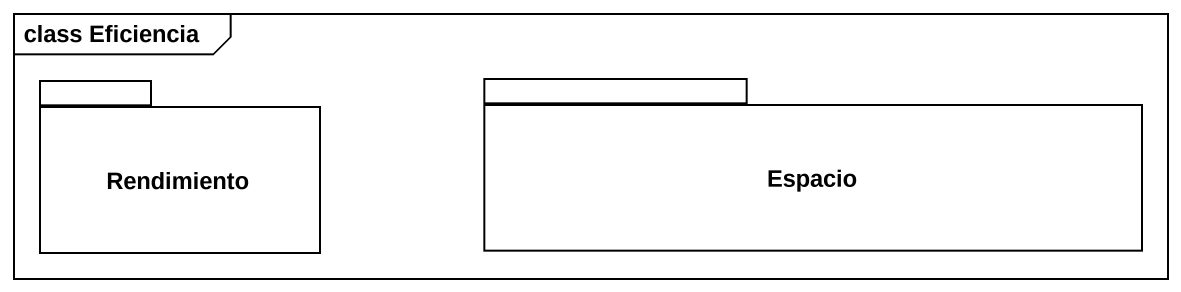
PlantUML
@startuml
mainframe class Eficiencia
package Rendimiento {
}
package Espacio {
}
@enduml
